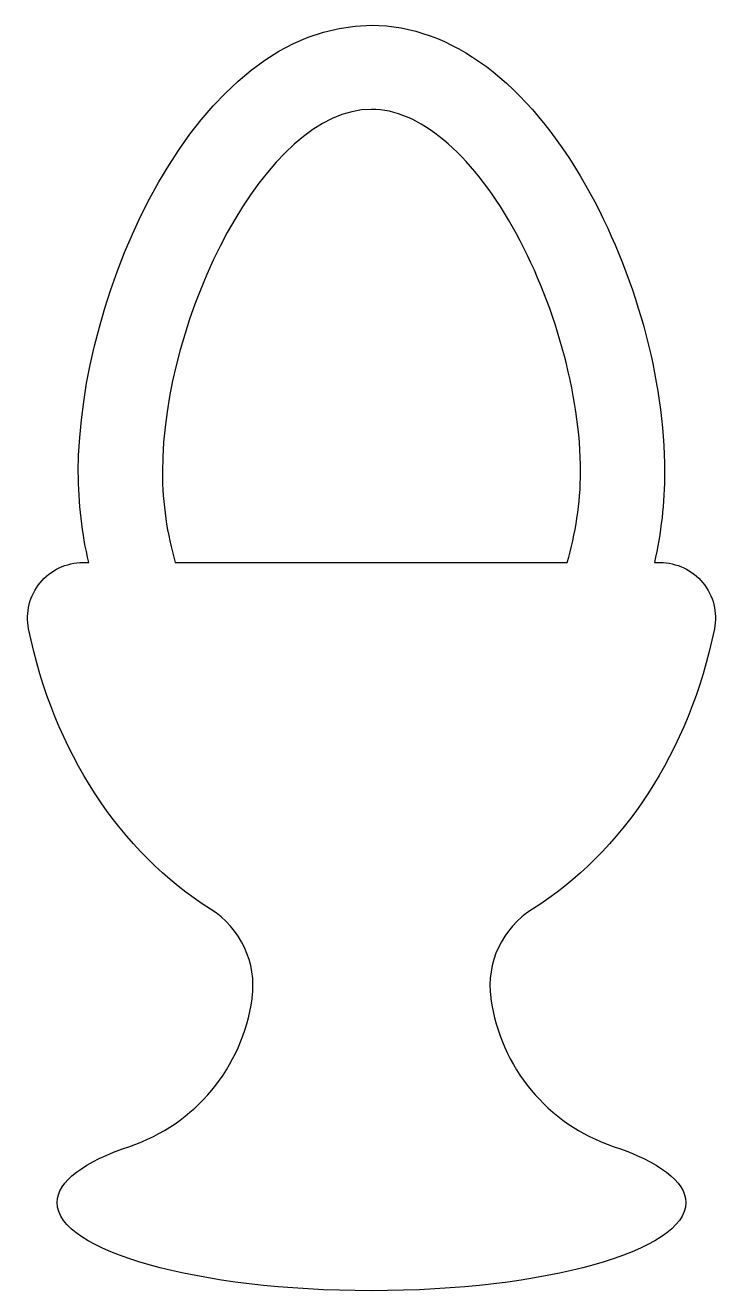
# Model space of a CAD drawing. Header units: centimetres. Extents: x -3.6 to 3.6, y -6.5 to 6.5.
import ezdxf

# ---------------------------------------------------------------- set-up
doc = ezdxf.new("R2010")
doc.units = ezdxf.units.CM
doc.header["$MEASUREMENT"] = 0
doc.layers.add('Layer 1', color=7, linetype='Continuous')

msp = doc.modelspace()

# ---------------------------------------------------------------- linework, layer by layer
at = {"layer": 'Layer 1'}
for points, knots in [([(1.65918, -2.59305), (2.58496, -2.01271), (3.2811, -0.96303), (3.53632, 0.30096), (3.53632, 0.30096), (3.57045, 0.46894), (3.52698, 0.64346), (3.41834, 0.77607), (3.41834, 0.77607), (3.30991, 0.90863), (3.14746, 0.98536), (2.97609, 0.98536), (2.97609, 0.98536), (2.97609, 0.98536), (2.91849, 0.98536), (2.91849, 0.98536), (2.91849, 0.98536), (2.98601, 1.28728), (3.02364, 1.6006), (3.02356, 1.92106), (3.02356, 1.92106), (3.02377, 2.87478), (2.71921, 3.981), (2.20854, 4.88008), (2.20854, 4.88008), (1.60386, 5.94521), (0.81937, 6.5319), (-0.00012, 6.5319), (-0.00012, 6.5319), (-1.81797, 6.5319), (-3.02396, 3.75669), (-3.02396, 1.92103), (-3.02396, 1.92103), (-3.02396, 1.59692), (-2.98454, 1.28431), (-2.91688, 0.98533), (-2.91688, 0.98533), (-2.91688, 0.98533), (-2.97611, 0.98533), (-2.97611, 0.98533), (-2.97611, 0.98533), (-3.14745, 0.98533), (-3.30964, 0.90839), (-3.41815, 0.77583), (-3.41815, 0.77583), (-3.52658, 0.64322), (-3.57039, 0.46894), (-3.53652, 0.30096), (-3.53652, 0.30096), (-3.28091, -0.96301), (-2.58492, -2.01272), (-1.65933, -2.59321), (-1.65933, -2.59321), (-1.34884, -2.78792), (-1.18112, -3.14709), (-1.23108, -3.51012), (-1.23108, -3.51012), (-1.23108, -3.51012), (-1.2324, -3.51922), (-1.2324, -3.51922), (-1.2324, -3.51922), (-1.32979, -4.22492), (-1.81882, -4.81504), (-2.49409, -5.04227), (-2.49409, -5.04227), (-2.96126, -5.19967), (-3.24273, -5.40165), (-3.24273, -5.62261), (-3.24273, -5.62261), (-3.24273, -6.12439), (-1.79093, -6.53188), (-0.00008, -6.53188), (-0.00008, -6.53188), (1.79043, -6.53188), (3.24236, -6.1244), (3.24236, -5.62261), (3.24236, -5.62261), (3.24236, -5.40168), (2.96082, -5.19967), (2.49362, -5.04227), (2.49362, -5.04227), (1.81904, -4.8152), (1.32937, -4.22431), (1.23214, -3.51922), (1.23214, -3.51922), (1.23214, -3.51922), (1.23084, -3.50967), (1.23084, -3.50967), (1.23084, -3.50967), (1.18091, -3.14672), (1.34861, -2.7877), (1.65918, -2.59305)], [0, 0, 0, 0, 0.04166667, 0.04166667, 0.04166667, 0.04166667, 0.08333333, 0.08333333, 0.08333333, 0.08333333, 0.125, 0.125, 0.125, 0.125, 0.16666667, 0.16666667, 0.16666667, 0.16666667, 0.20833333, 0.20833333, 0.20833333, 0.20833333, 0.25, 0.25, 0.25, 0.25, 0.29166667, 0.29166667, 0.29166667, 0.29166667, 0.33333333, 0.33333333, 0.33333333, 0.33333333, 0.375, 0.375, 0.375, 0.375, 0.41666667, 0.41666667, 0.41666667, 0.41666667, 0.45833333, 0.45833333, 0.45833333, 0.45833333, 0.5, 0.5, 0.5, 0.5, 0.54166667, 0.54166667, 0.54166667, 0.54166667, 0.58333333, 0.58333333, 0.58333333, 0.58333333, 0.625, 0.625, 0.625, 0.625, 0.66666667, 0.66666667, 0.66666667, 0.66666667, 0.70833333, 0.70833333, 0.70833333, 0.70833333, 0.75, 0.75, 0.75, 0.75, 0.79166667, 0.79166667, 0.79166667, 0.79166667, 0.83333333, 0.83333333, 0.83333333, 0.83333333, 0.875, 0.875, 0.875, 0.875, 0.91666667, 0.91666667, 0.91666667, 0.91666667, 1, 1, 1, 1]), ([(-2.02372, 0.98533), (-2.10804, 1.27777), (-2.15644, 1.59199), (-2.15644, 1.92103), (-2.15644, 1.92103), (-2.15644, 3.52094), (-1.09022, 5.66436), (0.0001, 5.66436), (0.0001, 5.66436), (0.48662, 5.66436), (1.01674, 5.22232), (1.4543, 4.45162), (1.4543, 4.45162), (1.88724, 3.68893), (2.15627, 2.71931), (2.15603, 1.92104), (2.15603, 1.92104), (2.15608, 1.59518), (2.10372, 1.28207), (2.01805, 0.98534), (2.01805, 0.98534), (2.01805, 0.98534), (-2.02372, 0.98533), (-2.02372, 0.98533)], [0, 0, 0, 0, 0.14285714, 0.14285714, 0.14285714, 0.14285714, 0.28571429, 0.28571429, 0.28571429, 0.28571429, 0.42857143, 0.42857143, 0.42857143, 0.42857143, 0.57142857, 0.57142857, 0.57142857, 0.57142857, 0.71428571, 0.71428571, 0.71428571, 0.71428571, 1, 1, 1, 1])]:
    msp.add_open_spline(points, degree=3, knots=knots, dxfattribs=at)

doc.saveas('drawing.dxf')
